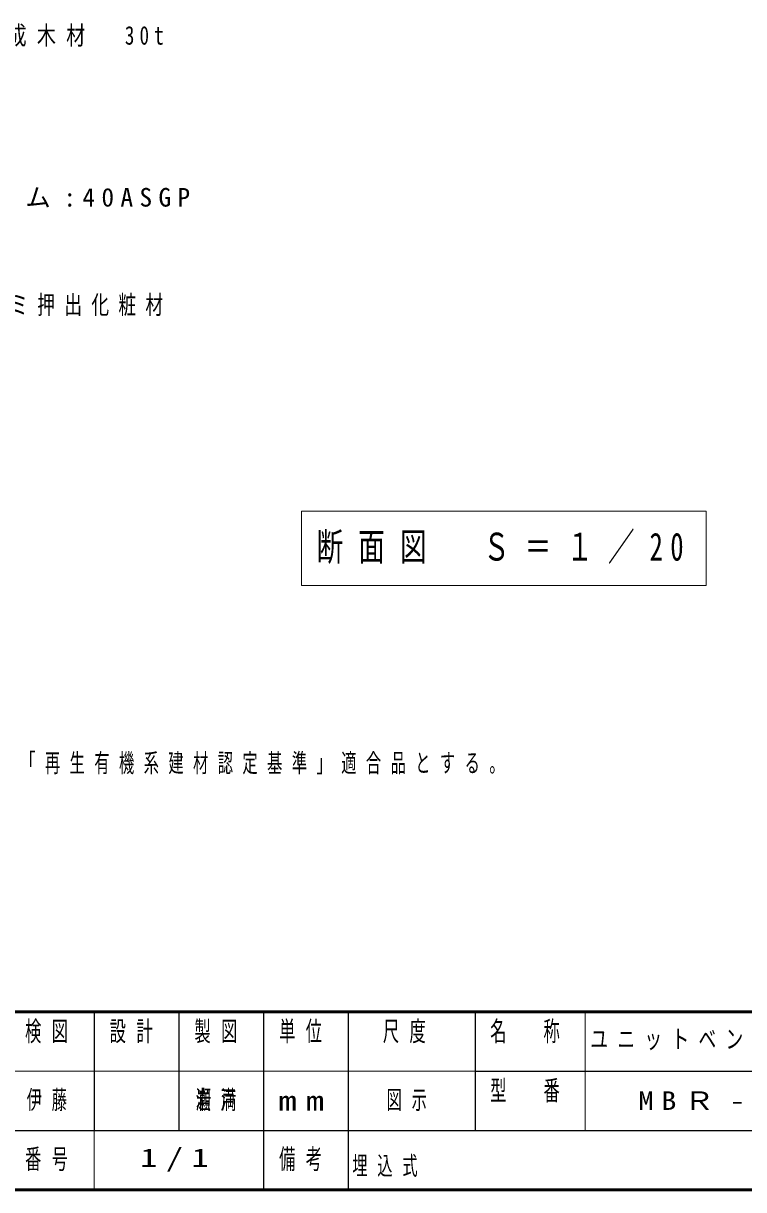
# Model space of a CAD drawing. Units: millimetres on the paper, scale 1:20. Extents: x -365 to 12, y -40 to 257.
# Drawn here: x -235.9 to -150.8, y 0 to 137.8 of the extents above; entities that cross this region are included whole.
import ezdxf

# ---------------------------------------------------------------- set-up
doc = ezdxf.new("R2010")
doc.units = ezdxf.units.MM
doc.layers.add('LY_1', color=7, linetype='Continuous', lineweight=25)
doc.layers.add('LY_2', color=7, linetype='Continuous', lineweight=13)
doc.styles.add('ＭＳ ゴシック', font='')
doc.styles.get('ＭＳ ゴシック').set_extended_font_data('MS Gothic')

msp = doc.modelspace()

# ---------------------------------------------------------------- linework, layer by layer
at = {"layer": 'LY_1', "lineweight": 13}
for p, q in [((-203.01, 80.157), (-203.01, 71.357)), ((-155.21, 80.157), (-203.01, 80.157)), ((-155.21, 71.357), (-155.21, 80.157)), ((-203.01, 71.357), (-155.21, 71.357))]:
    msp.add_line(p, q, dxfattribs=at)
at = {"layer": 'LY_2', "lineweight": 50}
for p, q in [((-365, 21), (0, 21)), ((-365, 0), (0, 0))]:
    msp.add_line(p, q, dxfattribs=at)
at = {"layer": 'LY_2', "color": 211, "lineweight": 25}
for p, q in [((-227.5, 21), (-227.5, 7)), ((-217.5, 21), (-217.5, 7)), ((-207.5, 21), (-207.5, 0)), ((-197.5, 21), (-197.5, 7)), ((-182.5, 21), (-182.5, 7)), ((-182.5, 14), (-70, 14)), ((-237.5, 7), (0, 7))]:
    msp.add_line(p, q, dxfattribs=at)
at = {"layer": 'LY_2'}
for p, q in [((-169.5, 21), (-169.5, 7)), ((-237.5, 14), (-182.5, 14)), ((-227.5, 7), (-227.5, 0))]:
    msp.add_line(p, q, dxfattribs=at)
at = {"layer": 'LY_2', "lineweight": 25}
msp.add_line((-197.5, 7), (-197.5, 0), dxfattribs=at)

# ---------------------------------------------------------------- texts
at = {"layer": 'LY_1', "style": 'ＭＳ ゴシック'}
for s, insert, char_height, attachment_point in [('\\T1.54;\\W0.75;座板：合成木材\u300030t', (-251.573, 136.221), 2.199, 4), ('\\T1.5;フレーム:40ASGP', (-249.112, 117.172), 2.199, 4), ('\\T1.52;\\W0.7;脚:アルミ押出化粧材', (-248.559, 104.407), 2.199, 4), ('\\T1.56;\\W0.7;断面図\u3000Ｓ＝１／20', (-179.11, 75.757), 3.299, 5), ('\\T1.62;\\W0.6;合成木材は、木粉入り再生プラスチック（ポリプロピレン系,色：サンディーブラウン）とし、「再生有機系建材認定基準」適合品とする。', (-360.12, 48.747), 2.199, 7), ('\\T1.52;\\W0.7;ユニットベンチ(合成木材)', (-149.75, 17.5), 2.199, 5), ('\\T1.64;\\W0.6;伊藤', (-232.5, 10.5), 2.199, 5), ('\\T1.64;\\W0.6;瀬戸', (-215.5, 10.5), 2.199, 4), ('\\T1.64;\\W0.6;岩満', (-212.5, 10.5), 2.199, 5), ('\\T1.64;\\W0.6;図示', (-190, 10.5), 2.199, 5), ('\\T1.5;\\W1.2;MBＲ-C15RK', (-149.75, 10.5), 2.199, 5), ('\\T1.5;\\W1.35;1/1', (-217.5, 3.5), 2.199, 5), ('\\T1.64;\\W0.6;埋込式', (-197, 1.5), 2.199, 7)]:
    msp.add_mtext(s, dxfattribs=dict(at, insert=insert, char_height=char_height, attachment_point=attachment_point))
at = {"layer": 'LY_2', "color": 4, "char_height": 2.346, "style": 'ＭＳ ゴシック'}
for s, insert, attachment_point in [('\\T1.64;\\W0.6;検図', (-232.5, 19.9), 2), ('\\T1.64;\\W0.6;設計', (-222.5, 19.9), 2), ('\\T1.64;\\W0.6;製図', (-212.5, 19.9), 2), ('\\T1.64;\\W0.6;単位', (-202.5, 19.9), 2), ('\\T1.64;\\W0.6;尺度', (-190.25, 19.9), 2), ('\\T1.64;\\W0.6;名\u3000称', (-176, 19.9), 2), ('\\T1.64;\\W0.6;型\u3000番', (-176, 12.9), 2), ('\\T1.5;\\W1.35;mm', (-202.5, 10.5), 5), ('\\T1.64;\\W0.6;番号', (-232.5, 3.5), 5), ('\\T1.64;\\W0.6;備考', (-202.5, 3.5), 5)]:
    msp.add_mtext(s, dxfattribs=dict(at, insert=insert, attachment_point=attachment_point))

doc.saveas('drawing.dxf')
